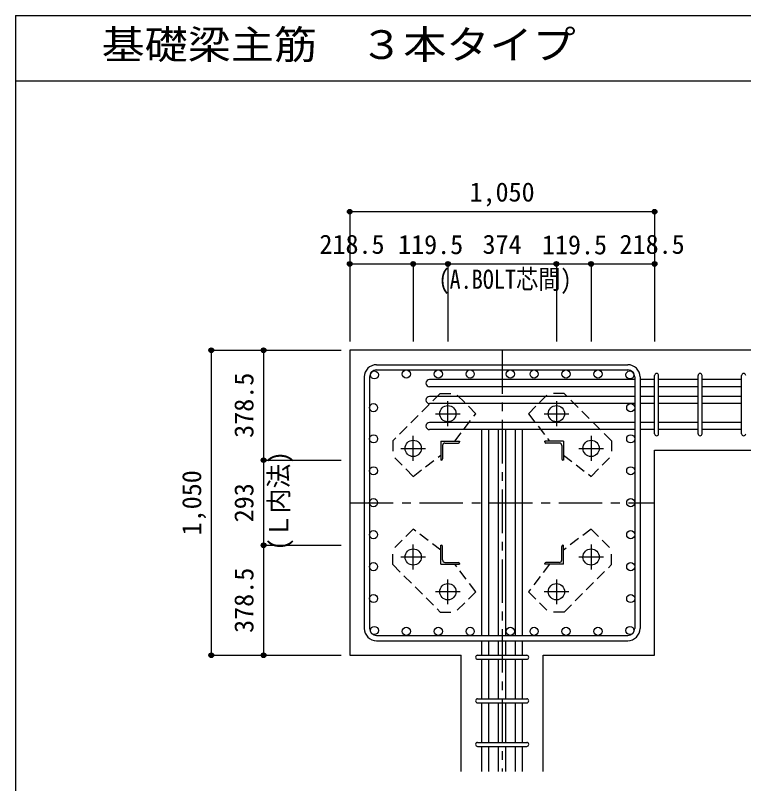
# Model space of a CAD drawing. Units: millimetres at full size, sheet at 1:30. Extents: x -5973 to 5954, y -4195 to 4201.
# Drawn here: x -5973 to -3464, y 1556 to 4201 of the extents above; entities that cross this region are included whole.
import ezdxf
from ezdxf.enums import TextEntityAlignment as Align

# ---------------------------------------------------------------- set-up
doc = ezdxf.new("R2010")
doc.units = ezdxf.units.MM
doc.header["$LTSCALE"] = 30
doc.header["$PDMODE"] = 32
doc.header["$PDSIZE"] = 15
doc.linetypes.add('CHAIN1', pattern=[8, 5, -1, 1, -1])
doc.linetypes.add('DASHED1', pattern=[1.8, 1.2, -0.6])
for name, color, linetype in [('0-1', 2, 'Continuous'), ('0-2', 4, 'Continuous'), ('0-3', 3, 'Continuous'), ('0-4', 7, 'Continuous'), ('0-5', 7, 'Continuous'), ('0-6', 7, 'Continuous'), ('0-7', 4, 'Continuous'), ('0-9', 4, 'DASHED1'), ('0-D', 4, 'Continuous'), ('6-7_文字', 7, 'Continuous'), ('F-0_枠', 6, 'Continuous')]:
    doc.layers.add(name, color=color, linetype=linetype)
doc.styles.add('ＭＳ ゴシック', font='')
doc.styles.get('ＭＳ ゴシック').set_extended_font_data('MS Gothic')

msp = doc.modelspace()

# ---------------------------------------------------------------- linework, layer by layer
at = {"layer": '0-1'}
for p, q in [((-3370.8, 3048.3), (-4820.8, 3048.3)), ((-4820.8, 3048.3), (-4820.8, 1998.3)), ((-3770.8, 2703.8), (-3370.8, 2703.8)), ((-3770.8, 1998.3), (-3770.8, 2703.8)), ((-4820.8, 1998.3), (-4437.3, 1998.3)), ((-4437.3, 1598.3), (-4437.3, 1998.3))]:
    msp.add_line(p, q, dxfattribs=at)
msp.add_lwpolyline([(-4154.3, 1598.3), (-4154.3, 1998.3), (-3770.8, 1998.3)], dxfattribs=at)
at = {"layer": '0-2', "linetype": 'CHAIN1'}
for p, q in [((-4482.8, 2787.1), (-4482.8, 2872.6)), ((-4108.8, 2872.6), (-4108.8, 2787.1)), ((-4525.6, 2829.8), (-4440.1, 2829.8)), ((-4151.5, 2829.8), (-4066, 2829.8)), ((-4602.3, 2667.6), (-4602.3, 2753.1)), ((-3989.3, 2753.1), (-3989.3, 2667.6)), ((-4645.1, 2710.3), (-4559.6, 2710.3)), ((-4032, 2710.3), (-3946.5, 2710.3)), ((-4602.3, 2293.5), (-4602.3, 2379)), ((-3989.3, 2379), (-3989.3, 2293.5)), ((-4559.6, 2336.3), (-4645.1, 2336.3)), ((-3946.5, 2336.3), (-4032, 2336.3)), ((-4482.8, 2174), (-4482.8, 2259.5)), ((-4108.8, 2259.5), (-4108.8, 2174)), ((-4440.1, 2216.8), (-4525.6, 2216.8)), ((-4066, 2216.8), (-4151.5, 2216.8))]:
    msp.add_line(p, q, dxfattribs=at)
at = {"layer": '0-2'}
for p, q in [((-4507.3, 2734.8), (-4442.3, 2734.8)), ((-4507.3, 2734.8), (-4507.3, 2669.8)), ((-4492.8, 2728.8), (-4446.3, 2728.8)), ((-4442.3, 2734.8), (-4442.3, 2732.8)), ((-4084.3, 2734.8), (-4149.3, 2734.8)), ((-4149.3, 2732.8), (-4149.3, 2734.8)), ((-4098.8, 2728.8), (-4145.3, 2728.8)), ((-4084.3, 2734.8), (-4084.3, 2669.8)), ((-4501.3, 2720.3), (-4501.3, 2673.8)), ((-4090.3, 2720.3), (-4090.3, 2673.8)), ((-4505.3, 2669.8), (-4507.3, 2669.8)), ((-4084.3, 2669.8), (-4086.3, 2669.8)), ((-4507.3, 2376.8), (-4505.3, 2376.8)), ((-4507.3, 2311.8), (-4507.3, 2376.8)), ((-4501.3, 2326.3), (-4501.3, 2372.8)), ((-4090.3, 2326.3), (-4090.3, 2372.8)), ((-4086.3, 2376.8), (-4084.3, 2376.8)), ((-4084.3, 2311.8), (-4084.3, 2376.8)), ((-4507.3, 2311.8), (-4442.3, 2311.8)), ((-4492.8, 2317.8), (-4446.3, 2317.8)), ((-4442.3, 2313.8), (-4442.3, 2311.8)), ((-4149.3, 2311.8), (-4149.3, 2313.8)), ((-4084.3, 2311.8), (-4149.3, 2311.8)), ((-4098.8, 2317.8), (-4145.3, 2317.8))]:
    msp.add_line(p, q, dxfattribs=at)
at = {"layer": '0-2', "color": 3}
for centre in [(-4482.8, 2829.8), (-4108.8, 2829.8), (-4602.3, 2710.3), (-3989.3, 2710.3), (-4602.3, 2336.3), (-3989.3, 2336.3), (-4482.8, 2216.8), (-4108.8, 2216.8)]:
    msp.add_circle(centre, 28, dxfattribs=at)
at = {"layer": '0-2'}
for centre, radius, start, end in [((-4492.8, 2720.3), 8.5, 90, 180), ((-4446.3, 2732.8), 4, 270, 0), ((-4145.3, 2732.8), 4, 180, 270), ((-4098.8, 2720.3), 8.5, 0, 90), ((-4505.3, 2673.8), 4, 270, 0), ((-4086.3, 2673.8), 4, 180, 270), ((-4505.3, 2372.8), 4, 0, 90), ((-4086.3, 2372.8), 4, 90, 180), ((-4492.8, 2326.3), 8.5, 180, 270), ((-4446.3, 2313.8), 4, 0, 90), ((-4145.3, 2313.8), 4, 90, 180), ((-4098.8, 2326.3), 8.5, 270, 0)]:
    msp.add_arc(centre, radius, start, end, dxfattribs=at)
at = {"layer": '0-3'}
for centre in [(-4735.87, 2963.37), (-4625.85, 2966.3), (-4515.84, 2966.3), (-4405.82, 2966.3), (-4267.8, 2966.3), (-4185.78, 2966.3), (-4075.77, 2966.3), (-3965.75, 2966.3), (-3855.73, 2963.37), (-4738.8, 2850.37), (-3852.8, 2850.37), (-4738.8, 2743.33), (-3852.8, 2743.33), (-4738.8, 2633.32), (-3852.8, 2633.32), (-4738.8, 2523.3), (-3852.8, 2523.3), (-4738.8, 2413.28), (-3852.8, 2413.28), (-4738.8, 2303.26), (-3852.8, 2303.26), (-4738.8, 2193.25), (-3852.8, 2193.25), (-4735.87, 2083.23), (-4625.85, 2080.3), (-4515.84, 2080.3), (-4405.82, 2080.3), (-4267.8, 2080.3), (-4185.78, 2080.3), (-4075.77, 2080.3), (-3965.75, 2080.3), (-3855.73, 2083.23)]:
    msp.add_circle(centre, 14, dxfattribs=at)
at = {"layer": '0-4'}
for p, q in [((-4728.8, 2998.3), (-3862.8, 2998.3)), ((-4728.8, 2980.3), (-3862.8, 2980.3)), ((-4770.8, 2956.3), (-4770.8, 2090.3)), ((-4752.8, 2956.3), (-4752.8, 2090.3)), ((-3838.8, 2956.3), (-3838.8, 2090.3)), ((-3820.8, 2956.3), (-3820.8, 2090.3)), ((-4728.8, 2066.3), (-3862.8, 2066.3)), ((-4728.8, 2048.3), (-3862.8, 2048.3))]:
    msp.add_line(p, q, dxfattribs=at)
for centre, radius, start, end in [((-4728.8, 2956.3), 42, 90, 180), ((-3862.8, 2956.3), 42, 0, 90), ((-4728.8, 2956.3), 24, 90, 180), ((-3862.8, 2956.3), 24, 0, 90), ((-4728.8, 2090.3), 42, 180, 270), ((-4728.8, 2090.3), 24, 180, 270), ((-3862.8, 2090.3), 42, 270, 0), ((-3862.8, 2090.3), 24, 270, 0)]:
    msp.add_arc(centre, radius, start, end, dxfattribs=at)
at = {"layer": '0-5'}
for p, q in [((-3838.8, 2947.37), (-4545.8, 2947.37)), ((-3770.8, 2947.37), (-3820.8, 2947.37)), ((-3620.8, 2947.37), (-3756.8, 2947.37)), ((-3470.8, 2947.37), (-3606.8, 2947.37)), ((-3838.8, 2922.37), (-4545.8, 2922.37)), ((-3770.8, 2922.37), (-3820.8, 2922.37)), ((-3620.8, 2922.37), (-3756.8, 2922.37)), ((-3470.8, 2922.37), (-3606.8, 2922.37)), ((-3838.8, 2889.37), (-4545.8, 2889.37)), ((-3770.8, 2889.37), (-3820.8, 2889.37)), ((-3620.8, 2889.37), (-3756.8, 2889.37)), ((-3470.8, 2889.37), (-3606.8, 2889.37)), ((-3838.8, 2864.37), (-4545.8, 2864.37)), ((-3770.8, 2864.37), (-3820.8, 2864.37)), ((-3620.8, 2864.37), (-3756.8, 2864.37)), ((-3470.8, 2864.37), (-3606.8, 2864.37)), ((-3838.8, 2799.8), (-4545.8, 2799.8)), ((-3770.8, 2799.8), (-3820.8, 2799.8)), ((-3620.8, 2799.8), (-3756.8, 2799.8)), ((-3470.8, 2799.8), (-3606.8, 2799.8)), ((-3838.8, 2774.8), (-4545.8, 2774.8)), ((-4366.3, 2066.3), (-4366.3, 2773.3)), ((-4341.3, 2066.3), (-4341.3, 2773.3)), ((-4308.3, 2066.3), (-4308.3, 2773.3)), ((-4283.3, 2066.3), (-4283.3, 2773.3)), ((-4250.3, 2066.3), (-4250.3, 2773.3)), ((-4225.3, 2066.3), (-4225.3, 2773.3)), ((-3770.8, 2774.8), (-3820.8, 2774.8)), ((-3620.8, 2774.8), (-3756.8, 2774.8)), ((-3470.8, 2774.8), (-3606.8, 2774.8)), ((-4366.3, 1998.3), (-4366.3, 2048.3)), ((-4341.3, 1998.3), (-4341.3, 2048.3)), ((-4308.3, 1998.3), (-4308.3, 2048.3)), ((-4283.3, 1998.3), (-4283.3, 2048.3)), ((-4250.3, 1998.3), (-4250.3, 2048.3)), ((-4225.3, 1998.3), (-4225.3, 2048.3)), ((-4366.3, 1848.3), (-4366.3, 1984.3)), ((-4341.3, 1848.3), (-4341.3, 1984.3)), ((-4308.3, 1848.3), (-4308.3, 1984.3)), ((-4283.3, 1848.3), (-4283.3, 1984.3)), ((-4250.3, 1848.3), (-4250.3, 1984.3)), ((-4225.3, 1848.3), (-4225.3, 1984.3)), ((-4366.3, 1698.3), (-4366.3, 1834.3)), ((-4341.3, 1698.3), (-4341.3, 1834.3)), ((-4308.3, 1698.3), (-4308.3, 1834.3)), ((-4283.3, 1698.3), (-4283.3, 1834.3)), ((-4250.3, 1698.3), (-4250.3, 1834.3)), ((-4225.3, 1698.3), (-4225.3, 1834.3)), ((-4366.3, 1598.3), (-4366.3, 1684.3)), ((-4341.3, 1598.3), (-4341.3, 1684.3)), ((-4308.3, 1598.3), (-4308.3, 1684.3)), ((-4283.3, 1598.3), (-4283.3, 1684.3)), ((-4250.3, 1598.3), (-4250.3, 1684.3)), ((-4225.3, 1598.3), (-4225.3, 1684.3))]:
    msp.add_line(p, q, dxfattribs=at)
for centre in [(-4545.8, 2934.87), (-4545.8, 2876.87), (-4545.8, 2787.3)]:
    msp.add_arc(centre, 12.5, 90, 270, dxfattribs=at)
at = {"layer": '0-6'}
for p, q in [((-3770.8, 2760.8), (-3770.8, 2961.37)), ((-3756.8, 2760.8), (-3756.8, 2961.37)), ((-3620.8, 2760.8), (-3620.8, 2961.37)), ((-3606.8, 2760.8), (-3606.8, 2961.37)), ((-3470.8, 2760.8), (-3470.8, 2961.37)), ((-4380.3, 1998.3), (-4211.3, 1998.3)), ((-4380.3, 1984.3), (-4211.3, 1984.3)), ((-4380.3, 1848.3), (-4211.3, 1848.3)), ((-4380.3, 1834.3), (-4211.3, 1834.3)), ((-4380.3, 1698.3), (-4211.3, 1698.3)), ((-4380.3, 1684.3), (-4211.3, 1684.3))]:
    msp.add_line(p, q, dxfattribs=at)
for centre, start, end in [((-3763.8, 2961.37), 0, 180), ((-3763.8, 2961.37), 0, 180), ((-3763.8, 2961.37), 0, 180), ((-3763.8, 2961.37), 0, 180), ((-3613.8, 2961.37), 0, 180), ((-3463.8, 2961.37), 0, 180), ((-3763.8, 2760.8), 180, 0), ((-3763.8, 2760.8), 180, 0), ((-3763.8, 2760.8), 180, 0), ((-3763.8, 2760.8), 180, 0), ((-3613.8, 2760.8), 180, 0), ((-3463.8, 2760.8), 180, 0), ((-4380.3, 1991.3), 90, 270), ((-4380.3, 1991.3), 90, 270), ((-4380.3, 1991.3), 90, 270), ((-4380.3, 1991.3), 90, 270), ((-4211.3, 1991.3), 270, 90), ((-4211.3, 1991.3), 270, 90), ((-4211.3, 1991.3), 270, 90), ((-4211.3, 1991.3), 270, 90), ((-4380.3, 1841.3), 90, 270), ((-4211.3, 1841.3), 270, 90), ((-4380.3, 1691.3), 90, 270), ((-4211.3, 1691.3), 270, 90)]:
    msp.add_arc(centre, 7, start, end, dxfattribs=at)
at = {"layer": '0-9'}
for p, q in [((-4508.93, 2899.77), (-4456.6, 2899.77)), ((-4386.61, 2829.78), (-4456.6, 2899.77)), ((-4204.99, 2829.78), (-4135, 2899.77)), ((-4459, 2734.8), (-4386.61, 2829.78)), ((-4204.99, 2829.78), (-4132.6, 2734.8)), ((-3919.33, 2736.43), (-3919.33, 2684.1)), ((-4602.28, 2614.11), (-4672.27, 2684.1)), ((-4602.28, 2614.11), (-4507.3, 2686.5)), ((-4084.3, 2686.5), (-3989.32, 2614.11)), ((-3989.32, 2614.11), (-3919.33, 2684.1)), ((-4602.28, 2432.49), (-4672.27, 2362.5)), ((-4507.3, 2360.1), (-4602.28, 2432.49)), ((-3989.32, 2432.49), (-4084.3, 2360.1)), ((-3989.32, 2432.49), (-3919.33, 2362.5)), ((-4672.27, 2310.17), (-4672.27, 2362.5)), ((-4386.61, 2216.82), (-4459, 2311.8)), ((-4132.6, 2311.8), (-4204.99, 2216.82)), ((-4386.61, 2216.82), (-4456.6, 2146.83)), ((-4204.99, 2216.82), (-4135, 2146.83)), ((-4082.67, 2146.83), (-4135, 2146.83))]:
    msp.add_line(p, q, dxfattribs=at)
for points in [[(-4508.93, 2899.77), (-4672.27, 2736.43), (-4672.27, 2684.1)], [(-3919.33, 2736.43), (-4082.67, 2899.77), (-4135, 2899.77)], [(-4082.67, 2146.83), (-3919.33, 2310.17), (-3919.33, 2362.5)], [(-4672.27, 2310.17), (-4508.93, 2146.83), (-4456.6, 2146.83)]]:
    msp.add_lwpolyline(points, dxfattribs=at)
at = {"layer": '0-D'}
for p, q in [((-4820.8, 3525.34), (-4820.8, 3345.34)), ((-4820.8, 3525.34), (-3770.8, 3525.34)), ((-4820.8, 3525.34), (-4820.8, 3345.34)), ((-3770.8, 3525.34), (-3770.8, 3345.34)), ((-4820.8, 3345.34), (-4820.8, 3078.3)), ((-4820.8, 3345.34), (-4820.8, 3078.3)), ((-4820.8, 3345.34), (-4602.3, 3345.34)), ((-4820.8, 3345.34), (-4820.8, 3078.3)), ((-4602.3, 3345.34), (-4602.3, 3078.3)), ((-4602.3, 3345.34), (-4482.8, 3345.34)), ((-4482.8, 3345.34), (-4482.8, 3078.3)), ((-4482.8, 3345.34), (-4108.8, 3345.34)), ((-4108.8, 3345.34), (-4108.8, 3078.3)), ((-4108.8, 3345.34), (-3989.3, 3345.34)), ((-3989.3, 3345.34), (-3989.3, 3078.3)), ((-3770.8, 3345.34), (-3770.8, 3078.3)), ((-5297.84, 3048.3), (-5117.84, 3048.3)), ((-5297.84, 3048.3), (-5297.84, 1998.3)), ((-5297.84, 3048.3), (-5117.84, 3048.3)), ((-5117.84, 3048.3), (-4850.8, 3048.3)), ((-5117.84, 3048.3), (-4850.8, 3048.3)), ((-5117.84, 3048.3), (-5117.84, 2669.8)), ((-5117.84, 3048.3), (-4850.8, 3048.3)), ((-5117.84, 2669.8), (-4850.8, 2669.8)), ((-5117.84, 2669.8), (-5117.84, 2376.8)), ((-5117.84, 2376.8), (-4850.8, 2376.8)), ((-5297.84, 1998.3), (-5117.84, 1998.3)), ((-5117.84, 1998.3), (-4850.8, 1998.3))]:
    msp.add_line(p, q, dxfattribs=at)
at = {"layer": '0-D', "linetype": 'CHAIN1'}
for p, q in [((-4295.8, 3048.3), (-4295.8, 1598.3)), ((-4820.8, 2523.3), (-3770.8, 2523.3))]:
    msp.add_line(p, q, dxfattribs=at)
at = {"layer": '0-D'}
for points in [[(-3989.3, 3345.34), (-3770.8, 3345.34), (-3770.8, 3078.3)], [(-5117.84, 2376.8), (-5117.84, 1998.3), (-4850.8, 1998.3)]]:
    msp.add_lwpolyline(points, dxfattribs=at)
for centre, radius in [((-4820.8, 3525.34), 8), ((-4820.8, 3525.34), 7.2), ((-4820.8, 3525.34), 6.4), ((-4820.8, 3525.34), 5.6), ((-4820.8, 3525.34), 4.8), ((-4820.8, 3525.34), 4), ((-4820.8, 3525.34), 3.2), ((-4820.8, 3525.34), 2.4), ((-4820.8, 3525.34), 1.6), ((-4820.8, 3525.34), 0.8), ((-3770.8, 3525.34), 8), ((-3770.8, 3525.34), 7.2), ((-3770.8, 3525.34), 6.4), ((-3770.8, 3525.34), 5.6), ((-3770.8, 3525.34), 4.8), ((-3770.8, 3525.34), 4), ((-3770.8, 3525.34), 3.2), ((-3770.8, 3525.34), 2.4), ((-3770.8, 3525.34), 1.6), ((-3770.8, 3525.34), 0.8), ((-4820.8, 3345.34), 8), ((-4820.8, 3345.34), 7.2), ((-4820.8, 3345.34), 6.4), ((-4820.8, 3345.34), 5.6), ((-4820.8, 3345.34), 4.8), ((-4820.8, 3345.34), 4), ((-4820.8, 3345.34), 3.2), ((-4820.8, 3345.34), 2.4), ((-4820.8, 3345.34), 1.6), ((-4820.8, 3345.34), 0.8), ((-4602.3, 3345.34), 8), ((-4602.3, 3345.34), 8), ((-4602.3, 3345.34), 7.2), ((-4602.3, 3345.34), 7.2), ((-4602.3, 3345.34), 6.4), ((-4602.3, 3345.34), 6.4), ((-4602.3, 3345.34), 5.6), ((-4602.3, 3345.34), 5.6), ((-4602.3, 3345.34), 4.8), ((-4602.3, 3345.34), 4.8), ((-4602.3, 3345.34), 4), ((-4602.3, 3345.34), 4), ((-4602.3, 3345.34), 3.2), ((-4602.3, 3345.34), 3.2), ((-4602.3, 3345.34), 2.4), ((-4602.3, 3345.34), 2.4), ((-4602.3, 3345.34), 1.6), ((-4602.3, 3345.34), 1.6), ((-4602.3, 3345.34), 0.8), ((-4602.3, 3345.34), 0.8), ((-4482.8, 3345.34), 8), ((-4482.8, 3345.34), 8), ((-4482.8, 3345.34), 7.2), ((-4482.8, 3345.34), 7.2), ((-4482.8, 3345.34), 6.4), ((-4482.8, 3345.34), 6.4), ((-4482.8, 3345.34), 5.6), ((-4482.8, 3345.34), 5.6), ((-4482.8, 3345.34), 4.8), ((-4482.8, 3345.34), 4.8), ((-4482.8, 3345.34), 4), ((-4482.8, 3345.34), 4), ((-4482.8, 3345.34), 3.2), ((-4482.8, 3345.34), 3.2), ((-4482.8, 3345.34), 2.4), ((-4482.8, 3345.34), 2.4), ((-4482.8, 3345.34), 1.6), ((-4482.8, 3345.34), 1.6), ((-4482.8, 3345.34), 0.8), ((-4482.8, 3345.34), 0.8), ((-4108.8, 3345.34), 8), ((-4108.8, 3345.34), 8), ((-4108.8, 3345.34), 7.2), ((-4108.8, 3345.34), 7.2), ((-4108.8, 3345.34), 6.4), ((-4108.8, 3345.34), 6.4), ((-4108.8, 3345.34), 5.6), ((-4108.8, 3345.34), 5.6), ((-4108.8, 3345.34), 4.8), ((-4108.8, 3345.34), 4.8), ((-4108.8, 3345.34), 4), ((-4108.8, 3345.34), 4), ((-4108.8, 3345.34), 3.2), ((-4108.8, 3345.34), 3.2), ((-4108.8, 3345.34), 2.4), ((-4108.8, 3345.34), 2.4), ((-4108.8, 3345.34), 1.6), ((-4108.8, 3345.34), 1.6), ((-4108.8, 3345.34), 0.8), ((-4108.8, 3345.34), 0.8), ((-3989.3, 3345.34), 8), ((-3989.3, 3345.34), 8), ((-3989.3, 3345.34), 7.2), ((-3989.3, 3345.34), 7.2), ((-3989.3, 3345.34), 6.4), ((-3989.3, 3345.34), 6.4), ((-3989.3, 3345.34), 5.6), ((-3989.3, 3345.34), 5.6), ((-3989.3, 3345.34), 4.8), ((-3989.3, 3345.34), 4.8), ((-3989.3, 3345.34), 4), ((-3989.3, 3345.34), 4), ((-3989.3, 3345.34), 3.2), ((-3989.3, 3345.34), 3.2), ((-3989.3, 3345.34), 2.4), ((-3989.3, 3345.34), 2.4), ((-3989.3, 3345.34), 1.6), ((-3989.3, 3345.34), 1.6), ((-3989.3, 3345.34), 0.8), ((-3989.3, 3345.34), 0.8), ((-3770.8, 3345.34), 8), ((-3770.8, 3345.34), 7.2), ((-3770.8, 3345.34), 6.4), ((-3770.8, 3345.34), 5.6), ((-3770.8, 3345.34), 4.8), ((-3770.8, 3345.34), 4), ((-3770.8, 3345.34), 3.2), ((-3770.8, 3345.34), 2.4), ((-3770.8, 3345.34), 1.6), ((-3770.8, 3345.34), 0.8), ((-5297.84, 3048.3), 8), ((-5297.84, 3048.3), 7.2), ((-5297.84, 3048.3), 6.4), ((-5297.84, 3048.3), 5.6), ((-5297.84, 3048.3), 4.8), ((-5297.84, 3048.3), 4), ((-5297.84, 3048.3), 3.2), ((-5297.84, 3048.3), 2.4), ((-5297.84, 3048.3), 1.6), ((-5297.84, 3048.3), 0.8), ((-5117.84, 3048.3), 8), ((-5117.84, 3048.3), 7.2), ((-5117.84, 3048.3), 6.4), ((-5117.84, 3048.3), 5.6), ((-5117.84, 3048.3), 4.8), ((-5117.84, 3048.3), 4), ((-5117.84, 3048.3), 3.2), ((-5117.84, 3048.3), 2.4), ((-5117.84, 3048.3), 1.6), ((-5117.84, 3048.3), 0.8), ((-5117.84, 2669.8), 8), ((-5117.84, 2669.8), 8), ((-5117.84, 2669.8), 7.2), ((-5117.84, 2669.8), 7.2), ((-5117.84, 2669.8), 6.4), ((-5117.84, 2669.8), 6.4), ((-5117.84, 2669.8), 5.6), ((-5117.84, 2669.8), 5.6), ((-5117.84, 2669.8), 4.8), ((-5117.84, 2669.8), 4.8), ((-5117.84, 2669.8), 4), ((-5117.84, 2669.8), 4), ((-5117.84, 2669.8), 3.2), ((-5117.84, 2669.8), 3.2), ((-5117.84, 2669.8), 2.4), ((-5117.84, 2669.8), 2.4), ((-5117.84, 2669.8), 1.6), ((-5117.84, 2669.8), 1.6), ((-5117.84, 2669.8), 0.8), ((-5117.84, 2669.8), 0.8), ((-5117.84, 2376.8), 8), ((-5117.84, 2376.8), 8), ((-5117.84, 2376.8), 7.2), ((-5117.84, 2376.8), 7.2), ((-5117.84, 2376.8), 6.4), ((-5117.84, 2376.8), 6.4), ((-5117.84, 2376.8), 5.6), ((-5117.84, 2376.8), 5.6), ((-5117.84, 2376.8), 4.8), ((-5117.84, 2376.8), 4.8), ((-5117.84, 2376.8), 4), ((-5117.84, 2376.8), 4), ((-5117.84, 2376.8), 3.2), ((-5117.84, 2376.8), 3.2), ((-5117.84, 2376.8), 2.4), ((-5117.84, 2376.8), 2.4), ((-5117.84, 2376.8), 1.6), ((-5117.84, 2376.8), 1.6), ((-5117.84, 2376.8), 0.8), ((-5117.84, 2376.8), 0.8), ((-5297.84, 1998.3), 8), ((-5297.84, 1998.3), 7.2), ((-5297.84, 1998.3), 6.4), ((-5297.84, 1998.3), 5.6), ((-5297.84, 1998.3), 4.8), ((-5297.84, 1998.3), 4), ((-5297.84, 1998.3), 3.2), ((-5297.84, 1998.3), 2.4), ((-5297.84, 1998.3), 1.6), ((-5297.84, 1998.3), 0.8), ((-5117.84, 1998.3), 8), ((-5117.84, 1998.3), 7.2), ((-5117.84, 1998.3), 6.4), ((-5117.84, 1998.3), 5.6), ((-5117.84, 1998.3), 4.8), ((-5117.84, 1998.3), 4), ((-5117.84, 1998.3), 3.2), ((-5117.84, 1998.3), 2.4), ((-5117.84, 1998.3), 1.6), ((-5117.84, 1998.3), 0.8)]:
    msp.add_circle(centre, radius, dxfattribs=at)
at = {"layer": '0-D', "color": 7}
for p in [(-4820.8, 3525.34), (-3770.8, 3525.34), (-4820.8, 3345.34), (-4602.3, 3345.34), (-4482.8, 3345.34), (-4108.8, 3345.34), (-3989.3, 3345.34), (-3770.8, 3345.34), (-5297.84, 3048.3), (-5117.84, 3048.3), (-5117.84, 2669.8), (-5117.84, 2376.8), (-5297.84, 1998.3), (-5117.84, 1998.3)]:
    msp.add_point(p, dxfattribs=at)
at = {"layer": 'F-0_枠'}
for q in [(5954.1, 4201.15), (-5972.88, -4195.24)]:
    msp.add_line((-5972.88, 4201.15), q, dxfattribs=at)
at = {"layer": 'F-0_枠', "color": 2}
msp.add_line((-5972.88, 3976.15), (3723.6, 3976.15), dxfattribs=at)

# ---------------------------------------------------------------- texts
at = {"layer": '0-7', "style": 'ＭＳ ゴシック', "width": 0.85}
msp.add_text('(A.BOLT芯間)', height=65.98, dxfattribs=at).set_placement((-4515.01, 3239.92), align=Align.BOTTOM_LEFT)
at = {"layer": '0-7', "style": 'ＭＳ ゴシック', "width": 0.95}
msp.add_text('(Ｌ内法)', height=65.98, rotation=90, dxfattribs=at).set_placement((-5012.78, 2358.7), align=Align.BOTTOM_LEFT)
at = {"layer": '0-D', "style": 'ＭＳ ゴシック'}
for s, p in [('1,050', (-4408.3, 3540.34)), ('218.5', (-4925.3, 3360.34)), ('119.5', (-4654.36, 3359.38)), ('374', (-4363.3, 3360.34)), ('119.5', (-4158.85, 3358.54)), ('218.5', (-3891.3, 3360.34))]:
    msp.add_text(s, height=65.98, dxfattribs=at).set_placement(p, align=Align.BOTTOM_LEFT)
for s, p in [('378.5', (-5132.84, 2746.55)), ('1,050', (-5312.84, 2410.8)), ('293', (-5132.84, 2455.8)), ('378.5', (-5132.84, 2075.05))]:
    msp.add_text(s, height=65.98, rotation=90, dxfattribs=at).set_placement(p, align=Align.BOTTOM_LEFT)
at = {"layer": '6-7_文字', "color": 2, "style": 'ＭＳ ゴシック', "width": 1.1}
msp.add_text('\u3000\u3000基礎梁主筋\u3000３本タイプ', height=98.97, dxfattribs=at).set_placement((-5972.88, 4021.15), align=Align.BOTTOM_LEFT)

doc.saveas('drawing.dxf')
